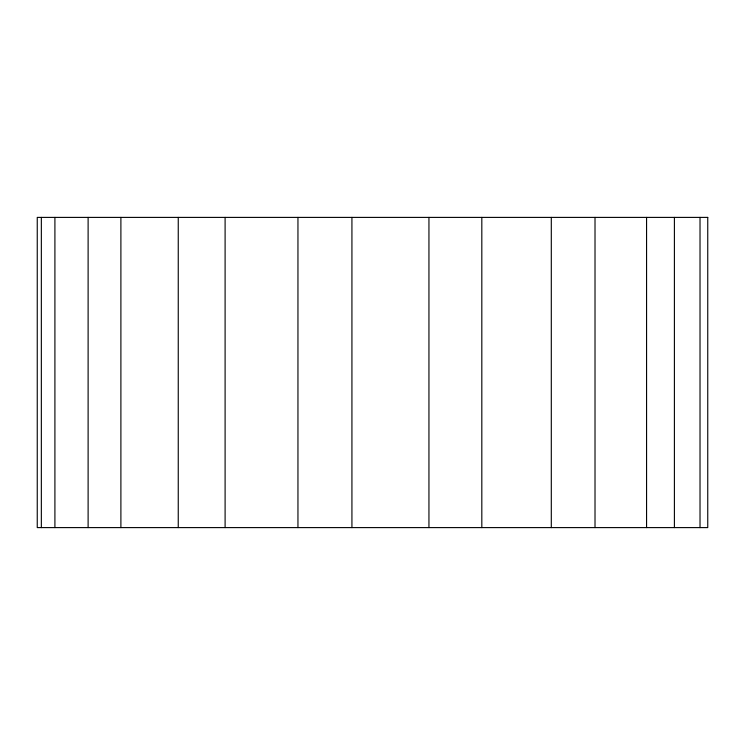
<?xml version="1.0" encoding="UTF-8"?>
<svg xmlns="http://www.w3.org/2000/svg" width="745" height="745" viewBox="0 0 745 745"><rect width="100%" height="100%" fill="white"/><g stroke="black" fill="none" stroke-linecap="round" stroke-linejoin="round"><path stroke-width="1.12" d="M700.021 217.4L700.021 527.6M674.402 217.4L674.402 527.6M646.567 217.4L646.567 527.6M595.013 217.4L595.013 527.6M551.3 217.4L551.3 527.6M481.819 217.4L481.819 527.6M428.943 217.4L428.943 527.6M351.929 217.4L351.929 527.6M297.953 217.4L297.953 527.6M225.102 217.4L225.102 527.6M178.251 217.4L178.251 527.6M120.895 217.4L120.895 527.6M88.115 217.4L88.115 527.6M54.907 217.4L54.907 527.6M41.347 217.4L41.347 527.6M707.75 217.4L37.25 217.4L37.25 527.6L707.75 527.6L707.75 217.4"/></g></svg>
